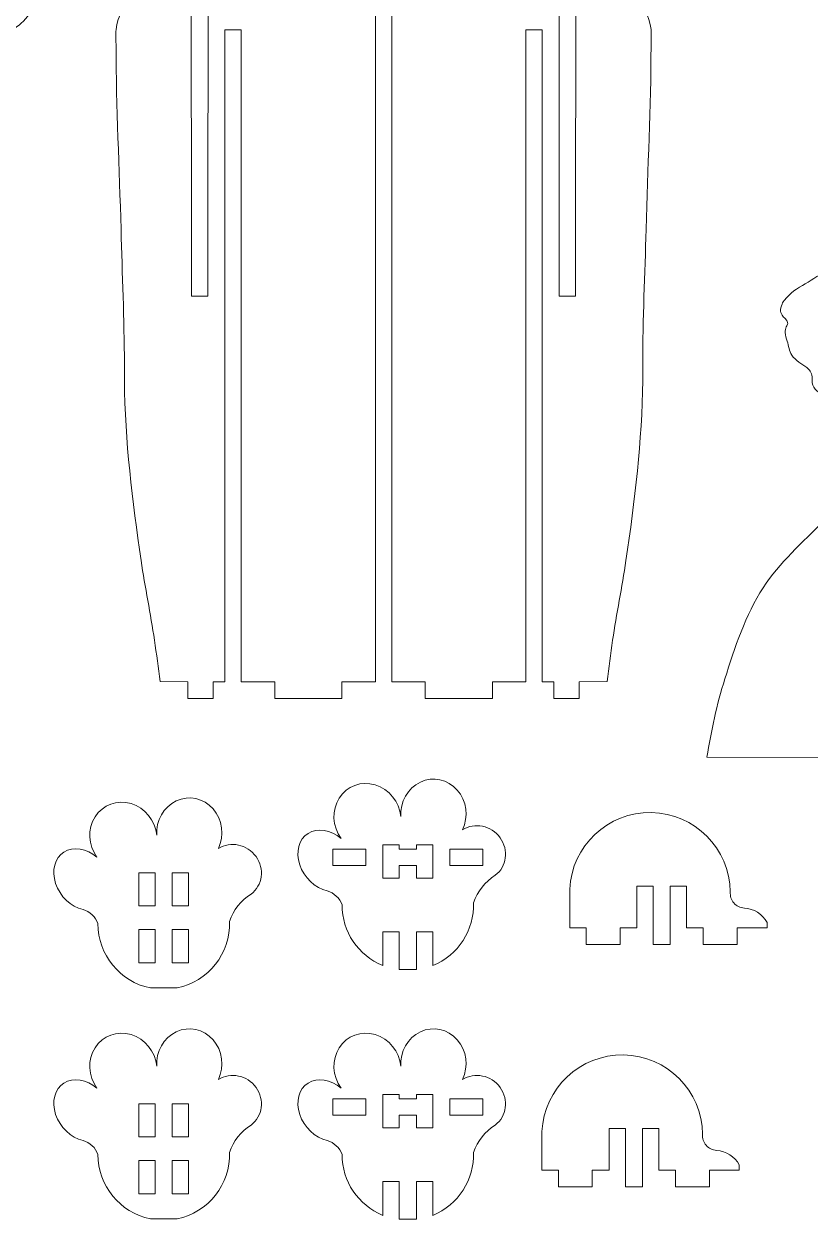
# Model space of a CAD drawing. Header units: centimetres. Extents: x -143 to 186, y -70 to 222.
# Drawn here: x 82.4 to 129.4, y -60.4 to 11.1 of the extents above; entities that cross this region are included whole.
import ezdxf

# ---------------------------------------------------------------- set-up
doc = ezdxf.new("R2010")
doc.units = ezdxf.units.CM
doc.header["$MEASUREMENT"] = 0
doc.layers.add('layer 1', color=7, linetype='Continuous')

msp = doc.modelspace()

# ---------------------------------------------------------------- linework, layer by layer
at = {"layer": 'layer 1', "color": 250, "lineweight": 9}
for points, knots in [([(71.36967, 23.11393), (71.36967, 23.11393), (81.99595, 23.11392), (81.99595, 23.11392), (81.99595, 23.11392), (82.30309, 22.69443), (82.56827, 22.25256), (82.7915, 21.78831), (82.7915, 21.78831), (83.01655, 21.32027), (83.17092, 20.81148), (83.33871, 20.31596), (83.33871, 20.31596), (83.6544, 19.38368), (84.03129, 18.43228), (84.13059, 17.46881), (84.13059, 17.46881), (84.24782, 16.33143), (84.12911, 15.08806), (83.79386, 13.99643), (83.79386, 13.99643), (83.49457, 13.0219), (83.06395, 11.93226), (82.36285, 11.23024), (82.36285, 11.23024), (81.6993, 10.56584), (80.68228, 10.15612), (79.77, 9.82833), (79.77, 9.82833), (78.69448, 9.44187), (77.49727, 9.33461), (76.34332, 9.2507), (76.34332, 9.2507), (76.0437, 9.22892), (75.74259, 9.21964), (75.44211, 9.20732), (75.44211, 9.20732), (74.75275, 9.17905), (74.06298, 9.16206), (73.3728, 9.15632), (73.3728, 9.15632), (73.3728, 9.15632), (72.3728, 9.15538), (72.3728, 9.15538), (72.3728, 9.15538), (72.11534, 9.19995), (71.85822, 9.25025), (71.61868, 9.33901), (71.61868, 9.33901), (71.17102, 9.50489), (70.76297, 9.81591), (70.39974, 10.12536), (70.39974, 10.12536), (69.85821, 10.58673), (69.46888, 11.23413), (69.06252, 11.82509), (69.06252, 11.82509), (68.0552, 13.28997), (67.34472, 14.94583), (66.76635, 16.66933), (66.76635, 16.66933), (66.368, 17.63642), (66.0097, 18.62584), (65.61729, 19.59095), (65.61729, 19.59095), (65.00706, 21.09176), (64.46923, 22.62204), (63.88085, 24.13197), (63.88085, 24.13197), (62.96551, 26.48092), (61.9823, 28.80332), (61.06533, 31.15162), (61.06533, 31.15162), (60.16211, 33.46467), (59.26624, 35.78156), (58.41839, 38.11525), (58.41839, 38.11525), (57.48107, 40.69517), (56.59163, 43.29354), (55.73278, 45.90077), (55.73278, 45.90077), (55.11625, 47.77239), (54.36638, 49.61652), (53.93939, 51.53426), (53.93939, 51.53426), (53.61288, 53.00078), (53.38625, 54.49063), (53.25951, 56.00384), (53.25951, 56.00384), (53.25951, 56.00384), (53.24739, 58.25835), (53.24739, 58.25835), (53.24739, 58.25835), (53.24739, 58.25835), (54.24738, 58.25929), (54.24738, 58.25929), (54.24738, 58.25929), (54.24738, 58.25929), (54.24439, 61.43929), (54.24439, 61.43929), (54.24439, 61.43929), (54.24439, 61.43929), (53.2444, 61.43835), (53.2444, 61.43835), (53.2444, 61.43835), (53.2444, 61.43835), (53.24249, 63.45835), (53.24249, 63.45835), (53.24249, 63.45835), (53.24249, 63.45835), (54.24249, 63.45929), (54.24249, 63.45929), (54.24249, 63.45929), (54.24249, 63.45929), (54.25089, 65.16574), (54.25089, 65.16574), (54.25089, 65.16574), (54.69183, 65.57151), (55.28269, 65.888), (55.83565, 66.05174), (55.83565, 66.05174), (56.54247, 66.26106), (57.43069, 66.26835), (58.13418, 66.05391), (58.13418, 66.05391), (58.78069, 65.85684), (59.50995, 65.4416), (59.91486, 64.91753), (59.91486, 64.91753), (60.26085, 64.46973), (60.44701, 63.81727), (60.52948, 63.21069), (60.52948, 63.21069), (60.52948, 63.21069), (56.76273, 63.19714), (56.76273, 63.19714), (56.76273, 63.19714), (56.76273, 63.19714), (56.76366, 62.21715), (56.76366, 62.21715), (56.76366, 62.21715), (56.76366, 62.21715), (60.55848, 62.21072), (60.55848, 62.21072), (60.55848, 62.21072), (60.50658, 61.62822), (60.34341, 61.033), (60.12904, 60.50718), (60.12904, 60.50718), (59.86174, 59.85149), (59.3369, 59.30015), (58.95811, 58.68585), (58.95811, 58.68585), (58.77331, 58.38616), (58.52762, 58.10776), (58.41194, 57.78163), (58.41194, 57.78163), (58.31401, 57.50557), (58.26489, 57.19178), (58.26083, 56.9003), (58.26083, 56.9003), (58.25355, 56.37646), (58.52275, 55.86002), (58.6877, 55.35103), (58.6877, 55.35103), (58.8802, 54.75703), (59.12849, 54.18088), (59.35783, 53.59941), (59.35783, 53.59941), (59.99699, 51.97892), (60.69459, 50.38042), (61.41416, 48.79417), (61.41416, 48.79417), (62.15752, 47.15548), (62.93211, 45.52833), (63.75353, 43.92769), (63.75353, 43.92769), (64.75231, 41.98145), (65.71052, 39.99079), (66.93453, 38.18436), (66.93453, 38.18436), (67.82665, 36.86775), (68.74253, 35.51827), (69.87173, 34.40666), (69.87173, 34.40666), (69.92042, 34.35873), (69.96958, 34.31123), (70.01919, 34.26414), (70.01919, 34.26414), (71.12044, 33.15519), (72.24337, 32.06976), (73.38795, 31.00785), (73.38795, 31.00785), (74.96143, 29.54801), (76.66749, 28.23128), (78.23118, 26.76167), (78.23118, 26.76167), (79.14413, 25.90366), (80.17245, 25.10391), (81.04889, 24.20782), (81.04889, 24.20782), (81.08073, 24.17641), (81.11229, 24.14485), (81.14356, 24.11312), (81.14356, 24.11312), (81.14356, 24.11312), (71.36875, 24.09393), (71.36875, 24.09393), (71.36875, 24.09393), (71.36875, 24.09393), (71.36967, 23.11393), (71.36967, 23.11393)], [0, 0, 0, 0, 0.01851852, 0.01851852, 0.01851852, 0.01851852, 0.03703704, 0.03703704, 0.03703704, 0.03703704, 0.05555556, 0.05555556, 0.05555556, 0.05555556, 0.07407407, 0.07407407, 0.07407407, 0.07407407, 0.09259259, 0.09259259, 0.09259259, 0.09259259, 0.11111111, 0.11111111, 0.11111111, 0.11111111, 0.12962963, 0.12962963, 0.12962963, 0.12962963, 0.14814815, 0.14814815, 0.14814815, 0.14814815, 0.16666667, 0.16666667, 0.16666667, 0.16666667, 0.18518519, 0.18518519, 0.18518519, 0.18518519, 0.2037037, 0.2037037, 0.2037037, 0.2037037, 0.22222222, 0.22222222, 0.22222222, 0.22222222, 0.24074074, 0.24074074, 0.24074074, 0.24074074, 0.25925926, 0.25925926, 0.25925926, 0.25925926, 0.27777778, 0.27777778, 0.27777778, 0.27777778, 0.2962963, 0.2962963, 0.2962963, 0.2962963, 0.31481481, 0.31481481, 0.31481481, 0.31481481, 0.33333333, 0.33333333, 0.33333333, 0.33333333, 0.35185185, 0.35185185, 0.35185185, 0.35185185, 0.37037037, 0.37037037, 0.37037037, 0.37037037, 0.38888889, 0.38888889, 0.38888889, 0.38888889, 0.40740741, 0.40740741, 0.40740741, 0.40740741, 0.42592593, 0.42592593, 0.42592593, 0.42592593, 0.44444444, 0.44444444, 0.44444444, 0.44444444, 0.46296296, 0.46296296, 0.46296296, 0.46296296, 0.48148148, 0.48148148, 0.48148148, 0.48148148, 0.5, 0.5, 0.5, 0.5, 0.51851852, 0.51851852, 0.51851852, 0.51851852, 0.53703704, 0.53703704, 0.53703704, 0.53703704, 0.55555556, 0.55555556, 0.55555556, 0.55555556, 0.57407407, 0.57407407, 0.57407407, 0.57407407, 0.59259259, 0.59259259, 0.59259259, 0.59259259, 0.61111111, 0.61111111, 0.61111111, 0.61111111, 0.62962963, 0.62962963, 0.62962963, 0.62962963, 0.64814815, 0.64814815, 0.64814815, 0.64814815, 0.66666667, 0.66666667, 0.66666667, 0.66666667, 0.68518519, 0.68518519, 0.68518519, 0.68518519, 0.7037037, 0.7037037, 0.7037037, 0.7037037, 0.72222222, 0.72222222, 0.72222222, 0.72222222, 0.74074074, 0.74074074, 0.74074074, 0.74074074, 0.75925926, 0.75925926, 0.75925926, 0.75925926, 0.77777778, 0.77777778, 0.77777778, 0.77777778, 0.7962963, 0.7962963, 0.7962963, 0.7962963, 0.81481481, 0.81481481, 0.81481481, 0.81481481, 0.83333333, 0.83333333, 0.83333333, 0.83333333, 0.85185185, 0.85185185, 0.85185185, 0.85185185, 0.87037037, 0.87037037, 0.87037037, 0.87037037, 0.88888889, 0.88888889, 0.88888889, 0.88888889, 0.90740741, 0.90740741, 0.90740741, 0.90740741, 0.92592593, 0.92592593, 0.92592593, 0.92592593, 0.94444444, 0.94444444, 0.94444444, 0.94444444, 0.96296296, 0.96296296, 0.96296296, 0.96296296, 1, 1, 1, 1]), ([(111.05839, 21.19296), (111.12418, 20.88898), (111.19311, 20.58433), (111.32012, 20.31586), (111.32012, 20.31586), (111.54996, 19.83002), (111.74501, 19.26082), (112.13578, 18.91561), (112.13578, 18.91561), (112.40495, 18.67781), (112.82712, 18.60517), (113.11254, 18.37522), (113.11254, 18.37522), (113.39912, 18.14433), (113.63582, 17.83578), (113.8508, 17.53185), (113.8508, 17.53185), (113.99558, 17.32715), (114.09027, 17.08048), (114.24283, 16.88673), (114.24283, 16.88673), (114.29112, 16.82539), (114.34416, 16.76877), (114.40103, 16.71595), (114.40103, 16.71595), (114.40103, 16.71595), (114.41103, -5.2176), (114.41103, -5.2176), (114.41103, -5.2176), (114.41103, -5.2176), (115.39103, -5.2176), (115.39103, -5.2176), (115.39103, -5.2176), (115.39103, -5.2176), (115.40103, 16.10922), (115.40103, 16.10922), (115.40103, 16.10922), (115.59144, 16.01142), (115.77815, 15.90923), (115.94512, 15.7864), (115.94512, 15.7864), (117.03459, 14.98495), (118.1969, 14.11856), (118.90856, 12.99298), (118.90856, 12.99298), (119.34166, 12.30797), (119.80592, 11.52817), (119.90103, 10.72188), (119.90103, 10.72188), (119.9394, 10.39656), (119.90178, 10.0552), (119.90103, 9.72188), (119.90103, 9.72188), (119.89274, 6.07247), (119.69886, 2.42563), (119.60394, -1.22266), (119.60394, -1.22266), (119.53408, -3.90776), (119.4085, -6.59221), (119.40103, -9.27812), (119.40103, -9.27812), (119.4001, -9.61144), (119.40364, -9.94491), (119.40103, -10.27812), (119.40103, -10.27812), (119.3728, -13.88031), (118.91609, -17.47788), (118.40103, -21.04227), (118.40103, -21.04227), (118.17075, -22.63589), (117.83279, -24.21477), (117.6012, -25.80893), (117.6012, -25.80893), (117.48184, -26.63059), (117.37178, -27.45365), (117.27103, -28.27812), (117.27103, -28.27812), (117.27103, -28.27812), (115.61103, -28.28812), (115.61103, -28.28812), (115.61103, -28.28812), (115.61103, -28.28812), (115.61103, -29.28812), (115.61103, -29.28812), (115.61103, -29.28812), (115.61103, -29.28812), (114.09103, -29.28812), (114.09103, -29.28812), (114.09103, -29.28812), (114.09103, -29.28812), (114.09103, -28.28812), (114.09103, -28.28812), (114.09103, -28.28812), (114.09103, -28.28812), (113.39103, -28.28812), (113.39103, -28.28812), (113.39103, -28.28812), (113.39103, -28.28812), (113.39103, 10.71188), (113.39103, 10.71188), (113.39103, 10.71188), (113.39103, 10.71188), (112.41103, 10.71188), (112.41103, 10.71188), (112.41103, 10.71188), (112.41103, 10.71188), (112.41103, -28.28812), (112.41103, -28.28812), (112.41103, -28.28812), (112.41103, -28.28812), (110.41103, -28.28812), (110.41103, -28.28812), (110.41103, -28.28812), (110.41103, -28.28812), (110.41103, -29.28812), (110.41103, -29.28812), (110.41103, -29.28812), (110.41103, -29.28812), (106.39103, -29.28812), (106.39103, -29.28812), (106.39103, -29.28812), (106.39103, -29.28812), (106.39103, -28.28812), (106.39103, -28.28812), (106.39103, -28.28812), (106.39103, -28.28812), (104.39103, -28.28812), (104.39103, -28.28812), (104.39103, -28.28812), (104.39103, -28.28812), (104.39103, 13.21188), (104.39103, 13.21188), (104.39103, 13.21188), (104.39103, 13.21188), (103.41103, 13.21188), (103.41103, 13.21188), (103.41103, 13.21188), (103.41103, 13.21188), (103.41103, -28.28812), (103.41103, -28.28812), (103.41103, -28.28812), (103.41103, -28.28812), (101.41103, -28.28812), (101.41103, -28.28812), (101.41103, -28.28812), (101.41103, -28.28812), (101.41103, -29.28812), (101.41103, -29.28812), (101.41103, -29.28812), (101.41103, -29.28812), (97.39103, -29.28812), (97.39103, -29.28812), (97.39103, -29.28812), (97.39103, -29.28812), (97.39103, -28.28812), (97.39103, -28.28812), (97.39103, -28.28812), (97.39103, -28.28812), (95.39103, -28.28812), (95.39103, -28.28812), (95.39103, -28.28812), (95.39103, -28.28812), (95.39103, 10.71188), (95.39103, 10.71188), (95.39103, 10.71188), (95.39103, 10.71188), (94.41103, 10.71188), (94.41103, 10.71188), (94.41103, 10.71188), (94.41103, 10.71188), (94.41103, -28.28812), (94.41103, -28.28812), (94.41103, -28.28812), (94.41103, -28.28812), (93.71103, -28.28812), (93.71103, -28.28812), (93.71103, -28.28812), (93.71103, -28.28812), (93.71103, -29.28812), (93.71103, -29.28812), (93.71103, -29.28812), (93.71103, -29.28812), (92.19103, -29.28812), (92.19103, -29.28812), (92.19103, -29.28812), (92.19103, -29.28812), (92.19103, -28.28812), (92.19103, -28.28812), (92.19103, -28.28812), (92.19103, -28.28812), (90.53103, -28.27812), (90.53103, -28.27812), (90.53103, -28.27812), (90.43027, -27.45365), (90.32021, -26.63059), (90.20085, -25.80893), (90.20085, -25.80893), (89.96927, -24.21477), (89.63131, -22.63589), (89.40103, -21.04227), (89.40103, -21.04227), (88.88596, -17.47788), (88.42925, -13.88031), (88.40103, -10.27812), (88.40103, -10.27812), (88.39842, -9.94491), (88.40195, -9.61144), (88.40103, -9.27812), (88.40103, -9.27812), (88.39356, -6.59221), (88.26798, -3.90776), (88.19811, -1.22266), (88.19811, -1.22266), (88.10319, 2.42563), (87.90932, 6.07247), (87.90103, 9.72188), (87.90103, 9.72188), (87.90027, 10.0552), (87.86266, 10.39656), (87.90103, 10.72188), (87.90103, 10.72188), (87.99613, 11.52817), (88.46039, 12.30797), (88.8935, 12.99298), (88.8935, 12.99298), (89.60516, 14.11856), (90.76747, 14.98495), (91.85694, 15.7864), (91.85694, 15.7864), (92.02391, 15.90923), (92.21061, 16.01142), (92.40103, 16.10922), (92.40103, 16.10922), (92.40103, 16.10922), (92.41103, -5.2176), (92.41103, -5.2176), (92.41103, -5.2176), (92.41103, -5.2176), (93.39103, -5.2176), (93.39103, -5.2176), (93.39103, -5.2176), (93.39103, -5.2176), (93.40103, 16.71595), (93.40103, 16.71595), (93.40103, 16.71595), (93.4579, 16.76877), (93.51093, 16.82539), (93.55923, 16.88673), (93.55923, 16.88673), (93.71179, 17.08048), (93.80647, 17.32715), (93.95126, 17.53185), (93.95126, 17.53185), (94.16624, 17.83578), (94.40293, 18.14433), (94.68952, 18.37522), (94.68952, 18.37522), (94.97494, 18.60517), (95.3971, 18.67781), (95.66628, 18.91561), (95.66628, 18.91561), (96.05704, 19.26082), (96.2521, 19.83002), (96.48193, 20.31586), (96.48193, 20.31586), (96.60894, 20.58433), (96.67788, 20.88898), (96.74366, 21.19296), (96.74366, 21.19296), (97.01251, 22.4353), (98.11147, 23.32188), (99.38257, 23.32188), (99.38257, 23.32188), (99.38257, 23.32188), (99.40103, 23.32188), (99.40103, 23.32188), (99.40103, 23.32188), (99.40103, 23.32188), (99.41103, 15.73188), (99.41103, 15.73188), (99.41103, 15.73188), (99.41103, 15.73188), (100.39103, 15.73188), (100.39103, 15.73188), (100.39103, 15.73188), (100.39103, 15.73188), (100.40103, 23.32188), (100.40103, 23.32188), (100.40103, 23.32188), (100.40103, 23.32188), (107.40103, 23.32188), (107.40103, 23.32188), (107.40103, 23.32188), (107.40103, 23.32188), (107.41103, 15.73188), (107.41103, 15.73188), (107.41103, 15.73188), (107.41103, 15.73188), (108.39103, 15.73188), (108.39103, 15.73188), (108.39103, 15.73188), (108.39103, 15.73188), (108.40103, 23.32188), (108.40103, 23.32188), (108.40103, 23.32188), (108.40103, 23.32188), (108.41948, 23.32188), (108.41948, 23.32188), (108.41948, 23.32188), (109.69058, 23.32188), (110.78954, 22.4353), (111.05839, 21.19296)], [0, 0, 0, 0, 0.01265823, 0.01265823, 0.01265823, 0.01265823, 0.02531646, 0.02531646, 0.02531646, 0.02531646, 0.03797468, 0.03797468, 0.03797468, 0.03797468, 0.05063291, 0.05063291, 0.05063291, 0.05063291, 0.06329114, 0.06329114, 0.06329114, 0.06329114, 0.07594937, 0.07594937, 0.07594937, 0.07594937, 0.08860759, 0.08860759, 0.08860759, 0.08860759, 0.10126582, 0.10126582, 0.10126582, 0.10126582, 0.11392405, 0.11392405, 0.11392405, 0.11392405, 0.12658228, 0.12658228, 0.12658228, 0.12658228, 0.13924051, 0.13924051, 0.13924051, 0.13924051, 0.15189873, 0.15189873, 0.15189873, 0.15189873, 0.16455696, 0.16455696, 0.16455696, 0.16455696, 0.17721519, 0.17721519, 0.17721519, 0.17721519, 0.18987342, 0.18987342, 0.18987342, 0.18987342, 0.20253165, 0.20253165, 0.20253165, 0.20253165, 0.21518987, 0.21518987, 0.21518987, 0.21518987, 0.2278481, 0.2278481, 0.2278481, 0.2278481, 0.24050633, 0.24050633, 0.24050633, 0.24050633, 0.25316456, 0.25316456, 0.25316456, 0.25316456, 0.26582278, 0.26582278, 0.26582278, 0.26582278, 0.27848101, 0.27848101, 0.27848101, 0.27848101, 0.29113924, 0.29113924, 0.29113924, 0.29113924, 0.30379747, 0.30379747, 0.30379747, 0.30379747, 0.3164557, 0.3164557, 0.3164557, 0.3164557, 0.32911392, 0.32911392, 0.32911392, 0.32911392, 0.34177215, 0.34177215, 0.34177215, 0.34177215, 0.35443038, 0.35443038, 0.35443038, 0.35443038, 0.36708861, 0.36708861, 0.36708861, 0.36708861, 0.37974684, 0.37974684, 0.37974684, 0.37974684, 0.39240506, 0.39240506, 0.39240506, 0.39240506, 0.40506329, 0.40506329, 0.40506329, 0.40506329, 0.41772152, 0.41772152, 0.41772152, 0.41772152, 0.43037975, 0.43037975, 0.43037975, 0.43037975, 0.44303797, 0.44303797, 0.44303797, 0.44303797, 0.4556962, 0.4556962, 0.4556962, 0.4556962, 0.46835443, 0.46835443, 0.46835443, 0.46835443, 0.48101266, 0.48101266, 0.48101266, 0.48101266, 0.49367089, 0.49367089, 0.49367089, 0.49367089, 0.50632911, 0.50632911, 0.50632911, 0.50632911, 0.51898734, 0.51898734, 0.51898734, 0.51898734, 0.53164557, 0.53164557, 0.53164557, 0.53164557, 0.5443038, 0.5443038, 0.5443038, 0.5443038, 0.55696203, 0.55696203, 0.55696203, 0.55696203, 0.56962025, 0.56962025, 0.56962025, 0.56962025, 0.58227848, 0.58227848, 0.58227848, 0.58227848, 0.59493671, 0.59493671, 0.59493671, 0.59493671, 0.60759494, 0.60759494, 0.60759494, 0.60759494, 0.62025316, 0.62025316, 0.62025316, 0.62025316, 0.63291139, 0.63291139, 0.63291139, 0.63291139, 0.64556962, 0.64556962, 0.64556962, 0.64556962, 0.65822785, 0.65822785, 0.65822785, 0.65822785, 0.67088608, 0.67088608, 0.67088608, 0.67088608, 0.6835443, 0.6835443, 0.6835443, 0.6835443, 0.69620253, 0.69620253, 0.69620253, 0.69620253, 0.70886076, 0.70886076, 0.70886076, 0.70886076, 0.72151899, 0.72151899, 0.72151899, 0.72151899, 0.73417722, 0.73417722, 0.73417722, 0.73417722, 0.74683544, 0.74683544, 0.74683544, 0.74683544, 0.75949367, 0.75949367, 0.75949367, 0.75949367, 0.7721519, 0.7721519, 0.7721519, 0.7721519, 0.78481013, 0.78481013, 0.78481013, 0.78481013, 0.79746835, 0.79746835, 0.79746835, 0.79746835, 0.81012658, 0.81012658, 0.81012658, 0.81012658, 0.82278481, 0.82278481, 0.82278481, 0.82278481, 0.83544304, 0.83544304, 0.83544304, 0.83544304, 0.84810127, 0.84810127, 0.84810127, 0.84810127, 0.86075949, 0.86075949, 0.86075949, 0.86075949, 0.87341772, 0.87341772, 0.87341772, 0.87341772, 0.88607595, 0.88607595, 0.88607595, 0.88607595, 0.89873418, 0.89873418, 0.89873418, 0.89873418, 0.91139241, 0.91139241, 0.91139241, 0.91139241, 0.92405063, 0.92405063, 0.92405063, 0.92405063, 0.93670886, 0.93670886, 0.93670886, 0.93670886, 0.94936709, 0.94936709, 0.94936709, 0.94936709, 0.96202532, 0.96202532, 0.96202532, 0.96202532, 0.97468354, 0.97468354, 0.97468354, 0.97468354, 1, 1, 1, 1]), ([(145.00478, -6.61562), (145.00478, -6.61562), (153.11619, -6.60562), (153.11619, -6.60562), (153.11619, -6.60562), (153.24495, -5.055), (153.30916, -3.49647), (153.28879, -1.94856), (153.28879, -1.94856), (153.25414, 0.685), (153.10814, 3.36769), (152.53745, 5.9405), (152.53745, 5.9405), (152.35966, 6.74206), (152.28514, 7.60562), (151.91081, 8.32861), (151.91081, 8.32861), (151.74524, 8.64841), (151.60708, 9.05165), (151.31698, 9.24512), (151.31698, 9.24512), (151.16638, 9.34556), (150.96394, 9.44942), (150.79067, 9.45585), (150.79067, 9.45585), (150.55062, 9.46476), (150.28462, 9.26929), (150.08299, 9.11511), (150.08299, 9.11511), (149.78863, 8.89003), (149.621, 8.50369), (149.41898, 8.18027), (149.41898, 8.18027), (149.14843, 7.74712), (148.95415, 7.26786), (148.7113, 6.81732), (148.7113, 6.81732), (148.39776, 6.23564), (148.10437, 5.63821), (147.73589, 5.09115), (147.73589, 5.09115), (147.49739, 4.73708), (147.2874, 4.33586), (146.96592, 4.06453), (146.96592, 4.06453), (146.75631, 3.88762), (146.51369, 3.69321), (146.25439, 3.6242), (146.25439, 3.6242), (146.02427, 3.56294), (145.75843, 3.61228), (145.51176, 3.6242), (145.51176, 3.6242), (145.01311, 3.64829), (144.52348, 3.79583), (144.02649, 3.84262), (144.02649, 3.84262), (143.13275, 3.92676), (142.21922, 3.91928), (141.3268, 3.84262), (141.3268, 3.84262), (140.19465, 3.74536), (139.01035, 3.5872), (137.96646, 3.18071), (137.96646, 3.18071), (136.71445, 2.69319), (135.49956, 1.86097), (134.53937, 0.91612), (134.53937, 0.91612), (133.70625, 0.0963), (133.24744, -1.09478), (132.45146, -1.97242), (132.45146, -1.97242), (132.2682, -2.17447), (132.08249, -2.37766), (131.88986, -2.57313), (131.88986, -2.57313), (131.88986, -2.57313), (131.87986, -8.59562), (131.87986, -8.59562), (131.87986, -8.59562), (131.87986, -8.59562), (130.89986, -8.59562), (130.89986, -8.59562), (130.89986, -8.59562), (130.89986, -8.59562), (130.88986, -3.41413), (130.88986, -3.41413), (130.88986, -3.41413), (130.43151, -3.71576), (129.93138, -3.96497), (129.47275, -4.26832), (129.47275, -4.26832), (129.02527, -4.5643), (128.50543, -4.78686), (128.14254, -5.17487), (128.14254, -5.17487), (127.9935, -5.33423), (127.81874, -5.49775), (127.73616, -5.69639), (127.73616, -5.69639), (127.68074, -5.82971), (127.6183, -5.99169), (127.64134, -6.12987), (127.64134, -6.12987), (127.65848, -6.2327), (127.71981, -6.3401), (127.78357, -6.42788), (127.78357, -6.42788), (127.83845, -6.50344), (127.93487, -6.55051), (127.98456, -6.62887), (127.98456, -6.62887), (128.02706, -6.6959), (128.07579, -6.77963), (128.07408, -6.85492), (128.07408, -6.85492), (128.07255, -6.9227), (128.01498, -6.98892), (127.99281, -7.05811), (127.99281, -7.05811), (127.95779, -7.16735), (127.92776, -7.28425), (127.92451, -7.39677), (127.92451, -7.39677), (127.91948, -7.57103), (128.00308, -7.74495), (128.04985, -7.91694), (128.04985, -7.91694), (128.12602, -8.19701), (128.1598, -8.51175), (128.31806, -8.74596), (128.31806, -8.74596), (128.42635, -8.90621), (128.58741, -9.04104), (128.73963, -9.16752), (128.73963, -9.16752), (128.88682, -9.28982), (129.07058, -9.36825), (129.21402, -9.49505), (129.21402, -9.49505), (129.28791, -9.56036), (129.37129, -9.62426), (129.42399, -9.70501), (129.42399, -9.70501), (129.48746, -9.80228), (129.51955, -9.92767), (129.53913, -10.04366), (129.53913, -10.04366), (129.55952, -10.16446), (129.51377, -10.29889), (129.53913, -10.41618), (129.53913, -10.41618), (129.57653, -10.58919), (129.68845, -10.77094), (129.81682, -10.89029), (129.81682, -10.89029), (129.94705, -11.01137), (130.14378, -11.09948), (130.31803, -11.13412), (130.31803, -11.13412), (130.54922, -11.18009), (130.8063, -11.06557), (131.04952, -11.02576), (131.04952, -11.02576), (131.38028, -10.97162), (131.70563, -10.86962), (132.03839, -10.84288), (132.03839, -10.84288), (132.29836, -10.822), (132.5688, -10.8086), (132.82406, -10.84288), (132.82406, -10.84288), (133.29602, -10.90628), (133.79312, -11.0974), (134.1719, -11.38473), (134.1719, -11.38473), (134.36736, -11.533), (134.57602, -11.71103), (134.70196, -11.91479), (134.70196, -11.91479), (134.89446, -12.22625), (134.93668, -12.66802), (134.92371, -13.03898), (134.92371, -13.03898), (134.9098, -13.4367), (134.74649, -13.8501), (134.58234, -14.21912), (134.58234, -14.21912), (134.34223, -14.75891), (133.94786, -15.25321), (133.53875, -15.68209), (133.53875, -15.68209), (133.11203, -16.12944), (132.53039, -16.42434), (132.0587, -16.83229), (132.0587, -16.83229), (131.4079, -17.39514), (130.82948, -18.04185), (130.22998, -18.66101), (130.22998, -18.66101), (128.97889, -19.95313), (127.5724, -21.17398), (126.60835, -22.66262), (126.60835, -22.66262), (125.551, -24.29533), (124.90081, -26.24462), (124.3138, -28.11929), (124.3138, -28.11929), (123.83748, -29.64041), (123.49672, -31.22186), (123.24612, -32.80562), (123.24612, -32.80562), (123.24612, -32.80562), (130.89986, -32.81562), (130.89986, -32.81562), (130.89986, -32.81562), (130.89986, -32.81562), (130.89986, -25.81562), (130.89986, -25.81562), (130.89986, -25.81562), (130.89986, -25.81562), (131.87986, -25.81562), (131.87986, -25.81562), (131.87986, -25.81562), (131.87986, -25.81562), (131.87986, -31.81562), (131.87986, -31.81562), (131.87986, -31.81562), (131.87986, -31.81562), (135.01828, -31.81562), (135.01828, -31.81562), (135.01828, -31.81562), (135.01828, -31.81562), (135.01828, -32.81562), (135.01828, -32.81562), (135.01828, -32.81562), (135.01828, -32.81562), (137.89986, -32.81562), (137.89986, -32.81562), (137.89986, -32.81562), (137.89986, -32.81562), (137.89986, -31.81562), (137.89986, -31.81562), (137.89986, -31.81562), (137.89986, -31.81562), (140.77986, -31.81562), (140.77986, -31.81562), (140.77986, -31.81562), (140.77986, -31.81562), (140.77986, -32.81562), (140.77986, -32.81562), (140.77986, -32.81562), (140.77986, -32.81562), (142.89986, -32.81562), (142.89986, -32.81562), (142.89986, -32.81562), (142.89986, -32.81562), (142.89986, -5.61562), (142.89986, -5.61562), (142.89986, -5.61562), (142.89986, -5.61562), (143.87986, -5.61562), (143.87986, -5.61562), (143.87986, -5.61562), (143.87986, -5.61562), (143.87986, -31.81562), (143.87986, -31.81562), (143.87986, -31.81562), (143.87986, -31.81562), (146.86327, -31.80562), (146.86327, -31.80562), (146.86327, -31.80562), (146.89405, -31.38082), (146.936, -30.95775), (146.99137, -30.537), (146.99137, -30.537), (147.30397, -28.16201), (148.03835, -25.81626), (148.74319, -23.51198), (148.74319, -23.51198), (149.53123, -20.93573), (150.85589, -18.51802), (151.56071, -15.92346), (151.56071, -15.92346), (152.1798, -13.6445), (152.58762, -11.28368), (152.87556, -8.93601), (152.87556, -8.93601), (152.92979, -8.49382), (152.97952, -8.05021), (153.02426, -7.60562), (153.02426, -7.60562), (153.02426, -7.60562), (145.00478, -7.59562), (145.00478, -7.59562), (145.00478, -7.59562), (145.00478, -7.59562), (145.00478, -6.61562), (145.00478, -6.61562)], [0, 0, 0, 0, 0.01315789, 0.01315789, 0.01315789, 0.01315789, 0.02631579, 0.02631579, 0.02631579, 0.02631579, 0.03947368, 0.03947368, 0.03947368, 0.03947368, 0.05263158, 0.05263158, 0.05263158, 0.05263158, 0.06578947, 0.06578947, 0.06578947, 0.06578947, 0.07894737, 0.07894737, 0.07894737, 0.07894737, 0.09210526, 0.09210526, 0.09210526, 0.09210526, 0.10526316, 0.10526316, 0.10526316, 0.10526316, 0.11842105, 0.11842105, 0.11842105, 0.11842105, 0.13157895, 0.13157895, 0.13157895, 0.13157895, 0.14473684, 0.14473684, 0.14473684, 0.14473684, 0.15789474, 0.15789474, 0.15789474, 0.15789474, 0.17105263, 0.17105263, 0.17105263, 0.17105263, 0.18421053, 0.18421053, 0.18421053, 0.18421053, 0.19736842, 0.19736842, 0.19736842, 0.19736842, 0.21052632, 0.21052632, 0.21052632, 0.21052632, 0.22368421, 0.22368421, 0.22368421, 0.22368421, 0.23684211, 0.23684211, 0.23684211, 0.23684211, 0.25, 0.25, 0.25, 0.25, 0.26315789, 0.26315789, 0.26315789, 0.26315789, 0.27631579, 0.27631579, 0.27631579, 0.27631579, 0.28947368, 0.28947368, 0.28947368, 0.28947368, 0.30263158, 0.30263158, 0.30263158, 0.30263158, 0.31578947, 0.31578947, 0.31578947, 0.31578947, 0.32894737, 0.32894737, 0.32894737, 0.32894737, 0.34210526, 0.34210526, 0.34210526, 0.34210526, 0.35526316, 0.35526316, 0.35526316, 0.35526316, 0.36842105, 0.36842105, 0.36842105, 0.36842105, 0.38157895, 0.38157895, 0.38157895, 0.38157895, 0.39473684, 0.39473684, 0.39473684, 0.39473684, 0.40789474, 0.40789474, 0.40789474, 0.40789474, 0.42105263, 0.42105263, 0.42105263, 0.42105263, 0.43421053, 0.43421053, 0.43421053, 0.43421053, 0.44736842, 0.44736842, 0.44736842, 0.44736842, 0.46052632, 0.46052632, 0.46052632, 0.46052632, 0.47368421, 0.47368421, 0.47368421, 0.47368421, 0.48684211, 0.48684211, 0.48684211, 0.48684211, 0.5, 0.5, 0.5, 0.5, 0.51315789, 0.51315789, 0.51315789, 0.51315789, 0.52631579, 0.52631579, 0.52631579, 0.52631579, 0.53947368, 0.53947368, 0.53947368, 0.53947368, 0.55263158, 0.55263158, 0.55263158, 0.55263158, 0.56578947, 0.56578947, 0.56578947, 0.56578947, 0.57894737, 0.57894737, 0.57894737, 0.57894737, 0.59210526, 0.59210526, 0.59210526, 0.59210526, 0.60526316, 0.60526316, 0.60526316, 0.60526316, 0.61842105, 0.61842105, 0.61842105, 0.61842105, 0.63157895, 0.63157895, 0.63157895, 0.63157895, 0.64473684, 0.64473684, 0.64473684, 0.64473684, 0.65789474, 0.65789474, 0.65789474, 0.65789474, 0.67105263, 0.67105263, 0.67105263, 0.67105263, 0.68421053, 0.68421053, 0.68421053, 0.68421053, 0.69736842, 0.69736842, 0.69736842, 0.69736842, 0.71052632, 0.71052632, 0.71052632, 0.71052632, 0.72368421, 0.72368421, 0.72368421, 0.72368421, 0.73684211, 0.73684211, 0.73684211, 0.73684211, 0.75, 0.75, 0.75, 0.75, 0.76315789, 0.76315789, 0.76315789, 0.76315789, 0.77631579, 0.77631579, 0.77631579, 0.77631579, 0.78947368, 0.78947368, 0.78947368, 0.78947368, 0.80263158, 0.80263158, 0.80263158, 0.80263158, 0.81578947, 0.81578947, 0.81578947, 0.81578947, 0.82894737, 0.82894737, 0.82894737, 0.82894737, 0.84210526, 0.84210526, 0.84210526, 0.84210526, 0.85526316, 0.85526316, 0.85526316, 0.85526316, 0.86842105, 0.86842105, 0.86842105, 0.86842105, 0.88157895, 0.88157895, 0.88157895, 0.88157895, 0.89473684, 0.89473684, 0.89473684, 0.89473684, 0.90789474, 0.90789474, 0.90789474, 0.90789474, 0.92105263, 0.92105263, 0.92105263, 0.92105263, 0.93421053, 0.93421053, 0.93421053, 0.93421053, 0.94736842, 0.94736842, 0.94736842, 0.94736842, 0.96052632, 0.96052632, 0.96052632, 0.96052632, 0.97368421, 0.97368421, 0.97368421, 0.97368421, 1, 1, 1, 1]), ([(110.87421, -37.62347), (111.40367, -38.35821), (111.27293, -39.35127), (110.57905, -39.86525), (110.57905, -39.86525), (109.97227, -40.24626), (109.51482, -40.82419), (109.28331, -41.50227), (109.28331, -41.50227), (109.33804, -43.14177), (108.36936, -44.64299), (106.853, -45.26869), (106.853, -45.26869), (106.853, -45.26869), (106.843, -43.24926), (106.843, -43.24926), (106.843, -43.24926), (106.843, -43.24926), (105.863, -43.24926), (105.863, -43.24926), (105.863, -43.24926), (105.863, -43.24926), (105.863, -45.49377), (105.863, -45.49377), (105.863, -45.49377), (105.863, -45.49377), (104.843, -45.49377), (104.843, -45.49377), (104.843, -45.49377), (104.843, -45.49377), (104.843, -43.24926), (104.843, -43.24926), (104.843, -43.24926), (104.843, -43.24926), (103.863, -43.24926), (103.863, -43.24926), (103.863, -43.24926), (103.863, -43.24926), (103.853, -45.26869), (103.853, -45.26869), (103.853, -45.26869), (102.38011, -44.66093), (101.41952, -43.22445), (101.4205, -41.63109), (101.4205, -41.63109), (101.27502, -41.22543), (100.94429, -40.91383), (100.53067, -40.79277), (100.53067, -40.79277), (99.80303, -40.63038), (99.14442, -40.00504), (98.8871, -39.23223), (98.8871, -39.23223), (98.62979, -38.45943), (98.82969, -37.7071), (99.38596, -37.3548), (99.38596, -37.3548), (99.94214, -37.00255), (100.73375, -37.12676), (101.3615, -37.66474), (101.3615, -37.66474), (100.83491, -36.93761), (100.7897, -35.96672), (101.24881, -35.24382), (101.24881, -35.24382), (101.70796, -34.52084), (102.57124, -34.20384), (103.40131, -34.45342), (103.40131, -34.45342), (104.23102, -34.70289), (104.84638, -35.46397), (104.93595, -36.35133), (104.93595, -36.35133), (104.88018, -35.47076), (105.34753, -34.64554), (106.10367, -34.28965), (106.10367, -34.28965), (106.86015, -33.9336), (107.74231, -34.1242), (108.3073, -34.76578), (108.3073, -34.76578), (108.8723, -35.40735), (108.9981, -36.36134), (108.62158, -37.14884), (108.62158, -37.14884), (109.34688, -36.67847), (110.34475, -36.88873), (110.87421, -37.62347)], [0, 0, 0, 0, 0.04347826, 0.04347826, 0.04347826, 0.04347826, 0.08695652, 0.08695652, 0.08695652, 0.08695652, 0.13043478, 0.13043478, 0.13043478, 0.13043478, 0.17391304, 0.17391304, 0.17391304, 0.17391304, 0.2173913, 0.2173913, 0.2173913, 0.2173913, 0.26086957, 0.26086957, 0.26086957, 0.26086957, 0.30434783, 0.30434783, 0.30434783, 0.30434783, 0.34782609, 0.34782609, 0.34782609, 0.34782609, 0.39130435, 0.39130435, 0.39130435, 0.39130435, 0.43478261, 0.43478261, 0.43478261, 0.43478261, 0.47826087, 0.47826087, 0.47826087, 0.47826087, 0.52173913, 0.52173913, 0.52173913, 0.52173913, 0.56521739, 0.56521739, 0.56521739, 0.56521739, 0.60869565, 0.60869565, 0.60869565, 0.60869565, 0.65217391, 0.65217391, 0.65217391, 0.65217391, 0.69565217, 0.69565217, 0.69565217, 0.69565217, 0.73913043, 0.73913043, 0.73913043, 0.73913043, 0.7826087, 0.7826087, 0.7826087, 0.7826087, 0.82608696, 0.82608696, 0.82608696, 0.82608696, 0.86956522, 0.86956522, 0.86956522, 0.86956522, 0.91304348, 0.91304348, 0.91304348, 0.91304348, 1, 1, 1, 1]), ([(96.27266, -38.74495), (96.80213, -39.47969), (96.67138, -40.47275), (95.9775, -40.98674), (95.9775, -40.98674), (95.37071, -41.36775), (94.91326, -41.94569), (94.68175, -42.62377), (94.68175, -42.62377), (94.74558, -44.53565), (93.42437, -46.2161), (91.55144, -46.60526), (91.55144, -46.60526), (91.55144, -46.60526), (89.95144, -46.60526), (89.95144, -46.60526), (89.95144, -46.60526), (88.126, -46.22597), (86.8178, -44.61701), (86.81894, -42.75258), (86.81894, -42.75258), (86.67346, -42.34692), (86.34273, -42.03532), (85.92912, -41.91425), (85.92912, -41.91425), (85.20148, -41.75186), (84.54287, -41.12652), (84.28555, -40.35371), (84.28555, -40.35371), (84.02824, -39.58091), (84.22814, -38.82858), (84.78441, -38.47628), (84.78441, -38.47628), (85.34058, -38.12404), (86.13216, -38.24823), (86.7599, -38.78618), (86.7599, -38.78618), (86.23335, -38.05905), (86.18816, -37.0882), (86.64725, -36.36531), (86.64725, -36.36531), (87.1064, -35.64232), (87.96968, -35.32533), (88.79975, -35.57491), (88.79975, -35.57491), (89.62947, -35.82438), (90.24483, -36.58547), (90.3344, -37.47284), (90.3344, -37.47284), (90.27861, -36.59226), (90.74596, -35.76702), (91.50211, -35.41113), (91.50211, -35.41113), (92.25859, -35.05508), (93.14075, -35.24568), (93.70574, -35.88726), (93.70574, -35.88726), (94.27074, -36.52883), (94.39654, -37.48282), (94.02003, -38.27032), (94.02003, -38.27032), (94.74533, -37.79995), (95.7432, -38.0102), (96.27266, -38.74495)], [0, 0, 0, 0, 0.05882353, 0.05882353, 0.05882353, 0.05882353, 0.11764706, 0.11764706, 0.11764706, 0.11764706, 0.17647059, 0.17647059, 0.17647059, 0.17647059, 0.23529412, 0.23529412, 0.23529412, 0.23529412, 0.29411765, 0.29411765, 0.29411765, 0.29411765, 0.35294118, 0.35294118, 0.35294118, 0.35294118, 0.41176471, 0.41176471, 0.41176471, 0.41176471, 0.47058824, 0.47058824, 0.47058824, 0.47058824, 0.52941176, 0.52941176, 0.52941176, 0.52941176, 0.58823529, 0.58823529, 0.58823529, 0.58823529, 0.64705882, 0.64705882, 0.64705882, 0.64705882, 0.70588235, 0.70588235, 0.70588235, 0.70588235, 0.76470588, 0.76470588, 0.76470588, 0.76470588, 0.82352941, 0.82352941, 0.82352941, 0.82352941, 0.88235294, 0.88235294, 0.88235294, 0.88235294, 1, 1, 1, 1]), ([(125.48418, -41.82609), (126.05427, -41.85761), (126.56706, -42.18298), (126.83839, -42.68534), (126.83839, -42.68534), (126.83839, -42.68534), (126.83839, -43.00121), (126.83839, -43.00121), (126.83839, -43.00121), (126.83839, -43.00121), (125.04839, -43.01121), (125.04839, -43.01121), (125.04839, -43.01121), (125.04839, -43.01121), (125.04839, -44.01121), (125.04839, -44.01121), (125.04839, -44.01121), (125.04839, -44.01121), (123.02839, -44.01121), (123.02839, -44.01121), (123.02839, -44.01121), (123.02839, -44.01121), (123.02839, -43.01121), (123.02839, -43.01121), (123.02839, -43.01121), (123.02839, -43.01121), (122.02839, -43.01121), (122.02839, -43.01121), (122.02839, -43.01121), (122.02839, -43.01121), (122.02839, -40.51121), (122.02839, -40.51121), (122.02839, -40.51121), (122.02839, -40.51121), (121.04839, -40.51121), (121.04839, -40.51121), (121.04839, -40.51121), (121.04839, -40.51121), (121.04839, -44.01121), (121.04839, -44.01121), (121.04839, -44.01121), (121.04839, -44.01121), (120.02839, -44.01121), (120.02839, -44.01121), (120.02839, -44.01121), (120.02839, -44.01121), (120.02839, -40.51121), (120.02839, -40.51121), (120.02839, -40.51121), (120.02839, -40.51121), (119.04839, -40.51121), (119.04839, -40.51121), (119.04839, -40.51121), (119.04839, -40.51121), (119.04839, -43.01121), (119.04839, -43.01121), (119.04839, -43.01121), (119.04839, -43.01121), (118.04839, -43.01121), (118.04839, -43.01121), (118.04839, -43.01121), (118.04839, -43.01121), (118.04839, -44.01121), (118.04839, -44.01121), (118.04839, -44.01121), (118.04839, -44.01121), (116.02839, -44.01121), (116.02839, -44.01121), (116.02839, -44.01121), (116.02839, -44.01121), (116.02839, -43.01121), (116.02839, -43.01121), (116.02839, -43.01121), (116.02839, -43.01121), (115.03839, -43.00121), (115.03839, -43.00121), (115.03839, -43.00121), (115.03839, -43.00121), (115.03839, -40.69902), (115.03839, -40.69902), (115.03839, -40.69902), (115.15534, -38.10205), (117.31692, -36.06928), (119.91617, -36.1119), (119.91617, -36.1119), (122.51542, -36.15453), (124.60918, -38.25708), (124.64092, -40.85649), (124.64092, -40.85649), (124.62063, -41.0977), (124.6988, -41.33685), (124.85765, -41.51949), (124.85765, -41.51949), (125.0165, -41.70214), (125.24249, -41.81273), (125.48418, -41.82609)], [0, 0, 0, 0, 0.04, 0.04, 0.04, 0.04, 0.08, 0.08, 0.08, 0.08, 0.12, 0.12, 0.12, 0.12, 0.16, 0.16, 0.16, 0.16, 0.2, 0.2, 0.2, 0.2, 0.24, 0.24, 0.24, 0.24, 0.28, 0.28, 0.28, 0.28, 0.32, 0.32, 0.32, 0.32, 0.36, 0.36, 0.36, 0.36, 0.4, 0.4, 0.4, 0.4, 0.44, 0.44, 0.44, 0.44, 0.48, 0.48, 0.48, 0.48, 0.52, 0.52, 0.52, 0.52, 0.56, 0.56, 0.56, 0.56, 0.6, 0.6, 0.6, 0.6, 0.64, 0.64, 0.64, 0.64, 0.68, 0.68, 0.68, 0.68, 0.72, 0.72, 0.72, 0.72, 0.76, 0.76, 0.76, 0.76, 0.8, 0.8, 0.8, 0.8, 0.84, 0.84, 0.84, 0.84, 0.88, 0.88, 0.88, 0.88, 0.92, 0.92, 0.92, 0.92, 1, 1, 1, 1]), ([(100.863, -39.27377), (100.863, -39.27377), (100.863, -38.29377), (100.863, -38.29377), (100.863, -38.29377), (100.863, -38.29377), (102.843, -38.29377), (102.843, -38.29377), (102.843, -38.29377), (102.843, -38.29377), (102.843, -39.27377), (102.843, -39.27377), (102.843, -39.27377), (102.843, -39.27377), (100.863, -39.27377), (100.863, -39.27377)], [0, 0, 0, 0, 0.2, 0.2, 0.2, 0.2, 0.4, 0.4, 0.4, 0.4, 0.6, 0.6, 0.6, 0.6, 1, 1, 1, 1]), ([(104.843, -38.04926), (104.843, -38.04926), (104.843, -38.29377), (104.843, -38.29377), (104.843, -38.29377), (104.843, -38.29377), (105.863, -38.29377), (105.863, -38.29377), (105.863, -38.29377), (105.863, -38.29377), (105.863, -38.04926), (105.863, -38.04926), (105.863, -38.04926), (105.863, -38.04926), (106.843, -38.04926), (106.843, -38.04926), (106.843, -38.04926), (106.843, -38.04926), (106.843, -40.02926), (106.843, -40.02926), (106.843, -40.02926), (106.843, -40.02926), (105.863, -40.02926), (105.863, -40.02926), (105.863, -40.02926), (105.863, -40.02926), (105.863, -39.27377), (105.863, -39.27377), (105.863, -39.27377), (105.863, -39.27377), (104.843, -39.27377), (104.843, -39.27377), (104.843, -39.27377), (104.843, -39.27377), (104.843, -40.02926), (104.843, -40.02926), (104.843, -40.02926), (104.843, -40.02926), (103.863, -40.02926), (103.863, -40.02926), (103.863, -40.02926), (103.863, -40.02926), (103.863, -38.04926), (103.863, -38.04926), (103.863, -38.04926), (103.863, -38.04926), (104.843, -38.04926), (104.843, -38.04926)], [0, 0, 0, 0, 0.07692308, 0.07692308, 0.07692308, 0.07692308, 0.15384615, 0.15384615, 0.15384615, 0.15384615, 0.23076923, 0.23076923, 0.23076923, 0.23076923, 0.30769231, 0.30769231, 0.30769231, 0.30769231, 0.38461538, 0.38461538, 0.38461538, 0.38461538, 0.46153846, 0.46153846, 0.46153846, 0.46153846, 0.53846154, 0.53846154, 0.53846154, 0.53846154, 0.61538462, 0.61538462, 0.61538462, 0.61538462, 0.69230769, 0.69230769, 0.69230769, 0.69230769, 0.76923077, 0.76923077, 0.76923077, 0.76923077, 0.84615385, 0.84615385, 0.84615385, 0.84615385, 1, 1, 1, 1]), ([(107.863, -39.27377), (107.863, -39.27377), (107.863, -38.29377), (107.863, -38.29377), (107.863, -38.29377), (107.863, -38.29377), (109.843, -38.29377), (109.843, -38.29377), (109.843, -38.29377), (109.843, -38.29377), (109.843, -39.27377), (109.843, -39.27377), (109.843, -39.27377), (109.843, -39.27377), (107.863, -39.27377), (107.863, -39.27377)], [0, 0, 0, 0, 0.2, 0.2, 0.2, 0.2, 0.4, 0.4, 0.4, 0.4, 0.6, 0.6, 0.6, 0.6, 1, 1, 1, 1]), ([(89.26144, -41.69596), (89.26144, -41.69596), (89.26144, -39.71596), (89.26144, -39.71596), (89.26144, -39.71596), (89.26144, -39.71596), (90.24144, -39.71596), (90.24144, -39.71596), (90.24144, -39.71596), (90.24144, -39.71596), (90.24144, -41.69596), (90.24144, -41.69596), (90.24144, -41.69596), (90.24144, -41.69596), (89.26144, -41.69596), (89.26144, -41.69596)], [0, 0, 0, 0, 0.2, 0.2, 0.2, 0.2, 0.4, 0.4, 0.4, 0.4, 0.6, 0.6, 0.6, 0.6, 1, 1, 1, 1]), ([(91.26144, -39.71596), (91.26144, -39.71596), (91.26144, -41.69596), (91.26144, -41.69596), (91.26144, -41.69596), (91.26144, -41.69596), (92.24144, -41.69596), (92.24144, -41.69596), (92.24144, -41.69596), (92.24144, -41.69596), (92.24144, -39.71596), (92.24144, -39.71596), (92.24144, -39.71596), (92.24144, -39.71596), (91.26144, -39.71596), (91.26144, -39.71596)], [0, 0, 0, 0, 0.2, 0.2, 0.2, 0.2, 0.4, 0.4, 0.4, 0.4, 0.6, 0.6, 0.6, 0.6, 1, 1, 1, 1]), ([(90.24144, -43.11526), (90.24144, -43.11526), (90.24144, -45.09526), (90.24144, -45.09526), (90.24144, -45.09526), (90.24144, -45.09526), (89.26144, -45.09526), (89.26144, -45.09526), (89.26144, -45.09526), (89.26144, -45.09526), (89.26144, -43.11526), (89.26144, -43.11526), (89.26144, -43.11526), (89.26144, -43.11526), (90.24144, -43.11526), (90.24144, -43.11526)], [0, 0, 0, 0, 0.2, 0.2, 0.2, 0.2, 0.4, 0.4, 0.4, 0.4, 0.6, 0.6, 0.6, 0.6, 1, 1, 1, 1]), ([(91.26144, -45.09526), (91.26144, -45.09526), (91.26144, -43.11526), (91.26144, -43.11526), (91.26144, -43.11526), (91.26144, -43.11526), (92.24144, -43.11526), (92.24144, -43.11526), (92.24144, -43.11526), (92.24144, -43.11526), (92.24144, -45.09526), (92.24144, -45.09526), (92.24144, -45.09526), (92.24144, -45.09526), (91.26144, -45.09526), (91.26144, -45.09526)], [0, 0, 0, 0, 0.2, 0.2, 0.2, 0.2, 0.4, 0.4, 0.4, 0.4, 0.6, 0.6, 0.6, 0.6, 1, 1, 1, 1]), ([(96.27266, -52.55917), (96.80213, -53.29391), (96.67138, -54.28697), (95.9775, -54.80096), (95.9775, -54.80096), (95.37071, -55.18197), (94.91326, -55.75991), (94.68175, -56.43799), (94.68175, -56.43799), (94.74558, -58.34987), (93.42437, -60.03032), (91.55144, -60.41948), (91.55144, -60.41948), (91.55144, -60.41948), (89.95144, -60.41948), (89.95144, -60.41948), (89.95144, -60.41948), (88.126, -60.04019), (86.8178, -58.43123), (86.81894, -56.5668), (86.81894, -56.5668), (86.67346, -56.16114), (86.34273, -55.84954), (85.92912, -55.72847), (85.92912, -55.72847), (85.20148, -55.56608), (84.54287, -54.94074), (84.28555, -54.16793), (84.28555, -54.16793), (84.02824, -53.39513), (84.22814, -52.6428), (84.78441, -52.2905), (84.78441, -52.2905), (85.34058, -51.93826), (86.13216, -52.06245), (86.7599, -52.6004), (86.7599, -52.6004), (86.23335, -51.87327), (86.18816, -50.90242), (86.64725, -50.17953), (86.64725, -50.17953), (87.1064, -49.45654), (87.96968, -49.13955), (88.79975, -49.38913), (88.79975, -49.38913), (89.62947, -49.6386), (90.24483, -50.39969), (90.3344, -51.28706), (90.3344, -51.28706), (90.27861, -50.40648), (90.74596, -49.58124), (91.50211, -49.22535), (91.50211, -49.22535), (92.25859, -48.8693), (93.14075, -49.0599), (93.70574, -49.70148), (93.70574, -49.70148), (94.27074, -50.34305), (94.39654, -51.29704), (94.02003, -52.08454), (94.02003, -52.08454), (94.74533, -51.61417), (95.7432, -51.82442), (96.27266, -52.55917)], [0, 0, 0, 0, 0.05882353, 0.05882353, 0.05882353, 0.05882353, 0.11764706, 0.11764706, 0.11764706, 0.11764706, 0.17647059, 0.17647059, 0.17647059, 0.17647059, 0.23529412, 0.23529412, 0.23529412, 0.23529412, 0.29411765, 0.29411765, 0.29411765, 0.29411765, 0.35294118, 0.35294118, 0.35294118, 0.35294118, 0.41176471, 0.41176471, 0.41176471, 0.41176471, 0.47058824, 0.47058824, 0.47058824, 0.47058824, 0.52941176, 0.52941176, 0.52941176, 0.52941176, 0.58823529, 0.58823529, 0.58823529, 0.58823529, 0.64705882, 0.64705882, 0.64705882, 0.64705882, 0.70588235, 0.70588235, 0.70588235, 0.70588235, 0.76470588, 0.76470588, 0.76470588, 0.76470588, 0.82352941, 0.82352941, 0.82352941, 0.82352941, 0.88235294, 0.88235294, 0.88235294, 0.88235294, 1, 1, 1, 1]), ([(110.87421, -52.55917), (111.40367, -53.29391), (111.27293, -54.28697), (110.57905, -54.80095), (110.57905, -54.80095), (109.97227, -55.18196), (109.51482, -55.75989), (109.28331, -56.43797), (109.28331, -56.43797), (109.33804, -58.07747), (108.36936, -59.57869), (106.853, -60.20439), (106.853, -60.20439), (106.853, -60.20439), (106.843, -58.18496), (106.843, -58.18496), (106.843, -58.18496), (106.843, -58.18496), (105.863, -58.18496), (105.863, -58.18496), (105.863, -58.18496), (105.863, -58.18496), (105.863, -60.42947), (105.863, -60.42947), (105.863, -60.42947), (105.863, -60.42947), (104.843, -60.42947), (104.843, -60.42947), (104.843, -60.42947), (104.843, -60.42947), (104.843, -58.18496), (104.843, -58.18496), (104.843, -58.18496), (104.843, -58.18496), (103.863, -58.18496), (103.863, -58.18496), (103.863, -58.18496), (103.863, -58.18496), (103.853, -60.20439), (103.853, -60.20439), (103.853, -60.20439), (102.38011, -59.59663), (101.41952, -58.16015), (101.4205, -56.56679), (101.4205, -56.56679), (101.27502, -56.16113), (100.94429, -55.84953), (100.53067, -55.72847), (100.53067, -55.72847), (99.80303, -55.56608), (99.14442, -54.94074), (98.8871, -54.16793), (98.8871, -54.16793), (98.62979, -53.39513), (98.82969, -52.6428), (99.38596, -52.2905), (99.38596, -52.2905), (99.94214, -51.93825), (100.73375, -52.06246), (101.3615, -52.60044), (101.3615, -52.60044), (100.83491, -51.87331), (100.7897, -50.90242), (101.24881, -50.17952), (101.24881, -50.17952), (101.70796, -49.45654), (102.57124, -49.13954), (103.40131, -49.38912), (103.40131, -49.38912), (104.23102, -49.63859), (104.84638, -50.39967), (104.93595, -51.28703), (104.93595, -51.28703), (104.88018, -50.40646), (105.34753, -49.58124), (106.10367, -49.22535), (106.10367, -49.22535), (106.86015, -48.8693), (107.74231, -49.0599), (108.3073, -49.70148), (108.3073, -49.70148), (108.8723, -50.34305), (108.9981, -51.29704), (108.62158, -52.08454), (108.62158, -52.08454), (109.34688, -51.61417), (110.34475, -51.82443), (110.87421, -52.55917)], [0, 0, 0, 0, 0.04347826, 0.04347826, 0.04347826, 0.04347826, 0.08695652, 0.08695652, 0.08695652, 0.08695652, 0.13043478, 0.13043478, 0.13043478, 0.13043478, 0.17391304, 0.17391304, 0.17391304, 0.17391304, 0.2173913, 0.2173913, 0.2173913, 0.2173913, 0.26086957, 0.26086957, 0.26086957, 0.26086957, 0.30434783, 0.30434783, 0.30434783, 0.30434783, 0.34782609, 0.34782609, 0.34782609, 0.34782609, 0.39130435, 0.39130435, 0.39130435, 0.39130435, 0.43478261, 0.43478261, 0.43478261, 0.43478261, 0.47826087, 0.47826087, 0.47826087, 0.47826087, 0.52173913, 0.52173913, 0.52173913, 0.52173913, 0.56521739, 0.56521739, 0.56521739, 0.56521739, 0.60869565, 0.60869565, 0.60869565, 0.60869565, 0.65217391, 0.65217391, 0.65217391, 0.65217391, 0.69565217, 0.69565217, 0.69565217, 0.69565217, 0.73913043, 0.73913043, 0.73913043, 0.73913043, 0.7826087, 0.7826087, 0.7826087, 0.7826087, 0.82608696, 0.82608696, 0.82608696, 0.82608696, 0.86956522, 0.86956522, 0.86956522, 0.86956522, 0.91304348, 0.91304348, 0.91304348, 0.91304348, 1, 1, 1, 1]), ([(122.9802, -55.35371), (122.95991, -55.59492), (123.03808, -55.83407), (123.19693, -56.01671), (123.19693, -56.01671), (123.35578, -56.19936), (123.58177, -56.30995), (123.82346, -56.32331), (123.82346, -56.32331), (124.39355, -56.35482), (124.90634, -56.68019), (125.17767, -57.18255), (125.17767, -57.18255), (125.17767, -57.18255), (125.17767, -57.49843), (125.17767, -57.49843), (125.17767, -57.49843), (125.17767, -57.49843), (123.38767, -57.50843), (123.38767, -57.50843), (123.38767, -57.50843), (123.38767, -57.50843), (123.38767, -58.50843), (123.38767, -58.50843), (123.38767, -58.50843), (123.38767, -58.50843), (121.36767, -58.50843), (121.36767, -58.50843), (121.36767, -58.50843), (121.36767, -58.50843), (121.36767, -57.50843), (121.36767, -57.50843), (121.36767, -57.50843), (121.36767, -57.50843), (120.36767, -57.50843), (120.36767, -57.50843), (120.36767, -57.50843), (120.36767, -57.50843), (120.36767, -55.00843), (120.36767, -55.00843), (120.36767, -55.00843), (120.36767, -55.00843), (119.38767, -55.00843), (119.38767, -55.00843), (119.38767, -55.00843), (119.38767, -55.00843), (119.38767, -58.50843), (119.38767, -58.50843), (119.38767, -58.50843), (119.38767, -58.50843), (118.36767, -58.50843), (118.36767, -58.50843), (118.36767, -58.50843), (118.36767, -58.50843), (118.36767, -55.00843), (118.36767, -55.00843), (118.36767, -55.00843), (118.36767, -55.00843), (117.38767, -55.00843), (117.38767, -55.00843), (117.38767, -55.00843), (117.38767, -55.00843), (117.38767, -57.50843), (117.38767, -57.50843), (117.38767, -57.50843), (117.38767, -57.50843), (116.38767, -57.50843), (116.38767, -57.50843), (116.38767, -57.50843), (116.38767, -57.50843), (116.38767, -58.50843), (116.38767, -58.50843), (116.38767, -58.50843), (116.38767, -58.50843), (114.36767, -58.50843), (114.36767, -58.50843), (114.36767, -58.50843), (114.36767, -58.50843), (114.36767, -57.50843), (114.36767, -57.50843), (114.36767, -57.50843), (114.36767, -57.50843), (113.37767, -57.49843), (113.37767, -57.49843), (113.37767, -57.49843), (113.37767, -57.49843), (113.37767, -55.19623), (113.37767, -55.19623), (113.37767, -55.19623), (113.49462, -52.59926), (115.6562, -50.56649), (118.25545, -50.60911), (118.25545, -50.60911), (120.8547, -50.65174), (122.94846, -52.75429), (122.9802, -55.35371)], [0, 0, 0, 0, 0.04, 0.04, 0.04, 0.04, 0.08, 0.08, 0.08, 0.08, 0.12, 0.12, 0.12, 0.12, 0.16, 0.16, 0.16, 0.16, 0.2, 0.2, 0.2, 0.2, 0.24, 0.24, 0.24, 0.24, 0.28, 0.28, 0.28, 0.28, 0.32, 0.32, 0.32, 0.32, 0.36, 0.36, 0.36, 0.36, 0.4, 0.4, 0.4, 0.4, 0.44, 0.44, 0.44, 0.44, 0.48, 0.48, 0.48, 0.48, 0.52, 0.52, 0.52, 0.52, 0.56, 0.56, 0.56, 0.56, 0.6, 0.6, 0.6, 0.6, 0.64, 0.64, 0.64, 0.64, 0.68, 0.68, 0.68, 0.68, 0.72, 0.72, 0.72, 0.72, 0.76, 0.76, 0.76, 0.76, 0.8, 0.8, 0.8, 0.8, 0.84, 0.84, 0.84, 0.84, 0.88, 0.88, 0.88, 0.88, 0.92, 0.92, 0.92, 0.92, 1, 1, 1, 1]), ([(89.26144, -55.51018), (89.26144, -55.51018), (89.26144, -53.53018), (89.26144, -53.53018), (89.26144, -53.53018), (89.26144, -53.53018), (90.24144, -53.53018), (90.24144, -53.53018), (90.24144, -53.53018), (90.24144, -53.53018), (90.24144, -55.51018), (90.24144, -55.51018), (90.24144, -55.51018), (90.24144, -55.51018), (89.26144, -55.51018), (89.26144, -55.51018)], [0, 0, 0, 0, 0.2, 0.2, 0.2, 0.2, 0.4, 0.4, 0.4, 0.4, 0.6, 0.6, 0.6, 0.6, 1, 1, 1, 1]), ([(91.26144, -53.53018), (91.26144, -53.53018), (91.26144, -55.51018), (91.26144, -55.51018), (91.26144, -55.51018), (91.26144, -55.51018), (92.24144, -55.51018), (92.24144, -55.51018), (92.24144, -55.51018), (92.24144, -55.51018), (92.24144, -53.53018), (92.24144, -53.53018), (92.24144, -53.53018), (92.24144, -53.53018), (91.26144, -53.53018), (91.26144, -53.53018)], [0, 0, 0, 0, 0.2, 0.2, 0.2, 0.2, 0.4, 0.4, 0.4, 0.4, 0.6, 0.6, 0.6, 0.6, 1, 1, 1, 1]), ([(100.863, -54.20947), (100.863, -54.20947), (100.863, -53.22947), (100.863, -53.22947), (100.863, -53.22947), (100.863, -53.22947), (102.843, -53.22947), (102.843, -53.22947), (102.843, -53.22947), (102.843, -53.22947), (102.843, -54.20947), (102.843, -54.20947), (102.843, -54.20947), (102.843, -54.20947), (100.863, -54.20947), (100.863, -54.20947)], [0, 0, 0, 0, 0.2, 0.2, 0.2, 0.2, 0.4, 0.4, 0.4, 0.4, 0.6, 0.6, 0.6, 0.6, 1, 1, 1, 1]), ([(104.843, -52.98496), (104.843, -52.98496), (104.843, -53.22947), (104.843, -53.22947), (104.843, -53.22947), (104.843, -53.22947), (105.863, -53.22947), (105.863, -53.22947), (105.863, -53.22947), (105.863, -53.22947), (105.863, -52.98496), (105.863, -52.98496), (105.863, -52.98496), (105.863, -52.98496), (106.843, -52.98496), (106.843, -52.98496), (106.843, -52.98496), (106.843, -52.98496), (106.843, -54.96496), (106.843, -54.96496), (106.843, -54.96496), (106.843, -54.96496), (105.863, -54.96496), (105.863, -54.96496), (105.863, -54.96496), (105.863, -54.96496), (105.863, -54.20947), (105.863, -54.20947), (105.863, -54.20947), (105.863, -54.20947), (104.843, -54.20947), (104.843, -54.20947), (104.843, -54.20947), (104.843, -54.20947), (104.843, -54.96496), (104.843, -54.96496), (104.843, -54.96496), (104.843, -54.96496), (103.863, -54.96496), (103.863, -54.96496), (103.863, -54.96496), (103.863, -54.96496), (103.863, -52.98496), (103.863, -52.98496), (103.863, -52.98496), (103.863, -52.98496), (104.843, -52.98496), (104.843, -52.98496)], [0, 0, 0, 0, 0.07692308, 0.07692308, 0.07692308, 0.07692308, 0.15384615, 0.15384615, 0.15384615, 0.15384615, 0.23076923, 0.23076923, 0.23076923, 0.23076923, 0.30769231, 0.30769231, 0.30769231, 0.30769231, 0.38461538, 0.38461538, 0.38461538, 0.38461538, 0.46153846, 0.46153846, 0.46153846, 0.46153846, 0.53846154, 0.53846154, 0.53846154, 0.53846154, 0.61538462, 0.61538462, 0.61538462, 0.61538462, 0.69230769, 0.69230769, 0.69230769, 0.69230769, 0.76923077, 0.76923077, 0.76923077, 0.76923077, 0.84615385, 0.84615385, 0.84615385, 0.84615385, 1, 1, 1, 1]), ([(107.863, -54.20947), (107.863, -54.20947), (107.863, -53.22947), (107.863, -53.22947), (107.863, -53.22947), (107.863, -53.22947), (109.843, -53.22947), (109.843, -53.22947), (109.843, -53.22947), (109.843, -53.22947), (109.843, -54.20947), (109.843, -54.20947), (109.843, -54.20947), (109.843, -54.20947), (107.863, -54.20947), (107.863, -54.20947)], [0, 0, 0, 0, 0.2, 0.2, 0.2, 0.2, 0.4, 0.4, 0.4, 0.4, 0.6, 0.6, 0.6, 0.6, 1, 1, 1, 1]), ([(90.24144, -56.92948), (90.24144, -56.92948), (90.24144, -58.90948), (90.24144, -58.90948), (90.24144, -58.90948), (90.24144, -58.90948), (89.26144, -58.90948), (89.26144, -58.90948), (89.26144, -58.90948), (89.26144, -58.90948), (89.26144, -56.92948), (89.26144, -56.92948), (89.26144, -56.92948), (89.26144, -56.92948), (90.24144, -56.92948), (90.24144, -56.92948)], [0, 0, 0, 0, 0.2, 0.2, 0.2, 0.2, 0.4, 0.4, 0.4, 0.4, 0.6, 0.6, 0.6, 0.6, 1, 1, 1, 1]), ([(91.26144, -58.90948), (91.26144, -58.90948), (91.26144, -56.92948), (91.26144, -56.92948), (91.26144, -56.92948), (91.26144, -56.92948), (92.24144, -56.92948), (92.24144, -56.92948), (92.24144, -56.92948), (92.24144, -56.92948), (92.24144, -58.90948), (92.24144, -58.90948), (92.24144, -58.90948), (92.24144, -58.90948), (91.26144, -58.90948), (91.26144, -58.90948)], [0, 0, 0, 0, 0.2, 0.2, 0.2, 0.2, 0.4, 0.4, 0.4, 0.4, 0.6, 0.6, 0.6, 0.6, 1, 1, 1, 1])]:
    msp.add_open_spline(points, degree=3, knots=knots, dxfattribs=at)

doc.saveas('drawing.dxf')
